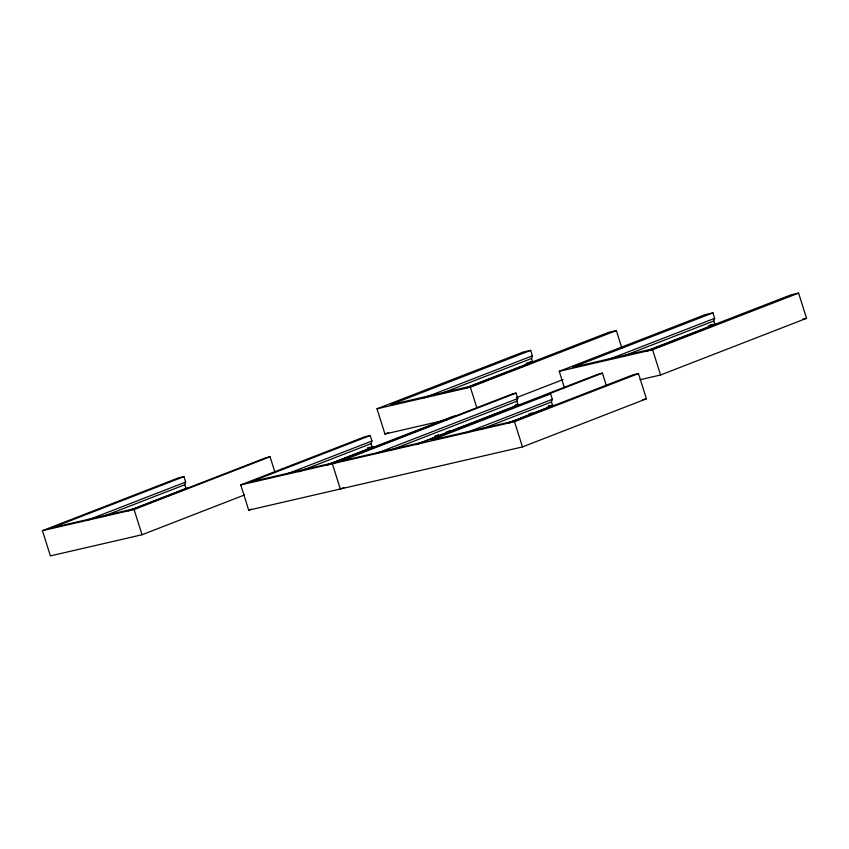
<?xml version="1.0" encoding="UTF-8"?>
<svg xmlns="http://www.w3.org/2000/svg" width="849" height="849" viewBox="0 0 849 849"><rect width="100%" height="100%" fill="white"/><g stroke="black" fill="none" stroke-linecap="round" stroke-linejoin="round"><path stroke-width="1.27" d="M187.565 488.09L185.984 488.451L184.806 484.737L185.666 482.073L183.946 476.618L178.407 477.891L42.45 530.667L50.409 555.904L142.027 534.743L244.629 494.914M327.64 464.679L366.832 449.461L368.137 447.667L373.847 447.02L372.265 447.381L371.087 443.645L371.947 440.981L370.228 435.526L364.677 436.8L240.745 484.917L248.693 510.153L522.475 446.924L646.418 398.807L638.459 373.581L632.919 374.855L513.603 421.157L431.281 440.153L550.598 393.851L552.317 399.306L551.457 401.97L552.635 405.705L548.932 405.833L547.202 407.785L508.02 422.993M518.07 404.952L516.892 401.206L517.752 398.552L516.033 393.087L512.244 393.968L332.362 463.766L340.311 488.992L343.994 487.559M532.726 362.215L531.548 358.469L532.408 355.816L530.689 350.361L522.963 352.133L376.998 408.793L384.958 434.03L447.625 419.555M708.416 325.91L711.26 324.849L714.964 324.721L713.786 320.986L714.646 318.322L712.927 312.867L705.201 314.65L559.236 371.31L564.405 387.706M416.318 444.409L514.727 406.247L515.98 404.474L519.652 404.58M517.561 404.113L516.319 405.875L514.727 406.247M327.714 464.891L368.413 449.1L369.718 447.306M509.156 371.586L528.874 363.934L530.604 361.971L534.308 361.844M508.095 423.216L548.794 407.424L550.513 405.472L554.217 405.344M711.112 326.441L712.842 324.477L716.545 324.36M183.946 476.618L52.606 527.579L134.938 508.593M87.468 520.182L185.666 482.073M102.57 516.648L184.806 484.737M530.689 350.361L390.508 404.75L468.478 386.762L608.659 332.362L616.363 330.59L621.924 348.239M128.295 510.843L185.984 488.451M129.526 510.61L266.268 457.622L270.056 456.751L274.832 471.874M42.45 530.667L134.068 509.517L270.056 456.751M424.192 397.81L532.408 355.816M441.777 393.31L531.548 358.469M529.023 362.343L526.178 363.404M466.717 387.802L528.874 363.934M469.73 386.879L475.886 384.491M478.348 383.536L486.976 380.193M489.449 379.227L495.604 376.839M498.066 375.884L506.694 372.541M376.998 408.793L470.357 387.24L616.363 330.59M370.228 435.526L250.901 481.829L333.233 462.832L452.549 416.53L456.338 415.66M384.958 434.03L388.63 432.597M285.837 474.4L371.947 440.981M298.508 471.811L371.087 443.645M712.927 312.867L572.746 367.267L650.716 349.279L790.897 294.879L798.601 293.096L806.55 318.311L660.554 374.982L640.093 379.705M368.137 447.667L372.265 447.381M516.033 393.087L340.799 461.092L423.131 442.096M608.892 359.36L714.646 318.322M622.795 356.293L713.786 320.986M516.351 397.703L562.972 379.609M375.842 453.621L517.752 398.552M389.787 450.532L516.892 401.206M646.482 351.274L709.531 326.801L710.836 325.008L712.842 324.477M649.496 350.35L653.199 348.918M656.893 347.474L664.289 344.609M666.752 343.654L675.38 340.311M677.842 339.345L684.007 336.957M686.47 336.002L695.098 332.659M697.56 331.694L709.881 326.918M559.236 371.31L652.594 349.756L798.601 293.096M434.709 436.333L438.413 434.89M435.176 436.397L438.848 434.975M446.203 432.12L449.874 430.687M416.381 444.632L598.354 374.101L602.429 373.125L606.409 385.733M248.693 510.153L251.155 509.198M602.429 373.125L546.523 394.817L550.598 393.851M466.207 432.725L552.317 399.306M481.341 429.18L551.457 401.97M528.492 414.333L532.206 412.89M240.745 484.917L514.526 421.688L638.459 373.581M458.311 428.363L463.745 426.272M524.873 365.197L530.604 361.971M802.708 319.192L806.55 318.311M550.099 405.631L548.518 405.992L548.879 407.138M366.832 449.461L368.413 449.1M547.202 407.785L548.794 407.424M642.587 399.699L646.418 398.807M652.594 349.756L660.554 374.982M514.526 421.688L522.475 446.924M470.357 387.24L476.724 407.424M134.068 509.517L142.027 534.743"/></g></svg>
